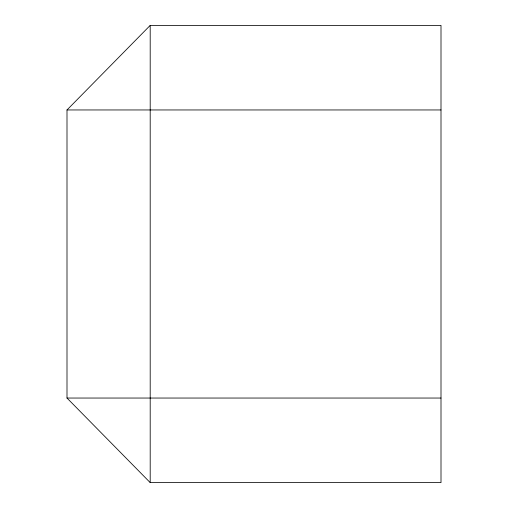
<?xml version="1.0" encoding="UTF-8"?>
<svg xmlns="http://www.w3.org/2000/svg" width="508" height="508" viewBox="0 0 508 508"><rect width="100%" height="100%" fill="white"/><g stroke="black" fill="none" stroke-linecap="round" stroke-linejoin="round"><path stroke-width="0.76" d="M66.999 109.957L150.197 25.4L441.001 25.4L441.001 482.6L150.197 482.6L66.999 398.043L66.999 109.957L441.001 109.957M66.999 398.043L441.001 398.043M150.197 25.4L150.197 482.6"/></g></svg>
